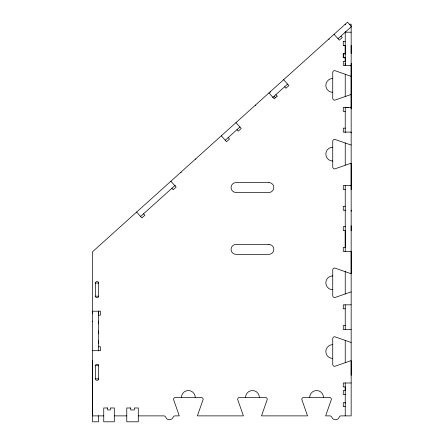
<?xml version="1.0" encoding="UTF-8"?>
<svg xmlns="http://www.w3.org/2000/svg" width="444" height="444" viewBox="0 0 444 444"><rect width="100%" height="100%" fill="white"/><g stroke="black" fill="none" stroke-linecap="round" stroke-linejoin="round"><path stroke-width="0.67" d="M92.557 360.639L92.557 415.878L103.746 415.878M92.557 321.811L92.557 321.156M92.557 313.675L92.557 311.205L100.455 311.205L100.455 315.151L98.479 315.151M98.479 343.284L98.479 340.814M98.479 333.411L98.479 330.947M98.479 323.543L98.479 321.073M98.479 313.675L98.479 311.205M345.238 65.357L345.238 63.287M345.238 53.841L345.238 45.615M351.165 230.808L351.165 225.669M351.165 211.272L351.165 210.112M351.165 189.682L351.165 163.292A1.976 1.976 0 0 0 350.599 163.375L334.715 168.936A1.976 1.976 0 0 1 332.739 166.961L332.739 141.297A1.976 1.976 0 0 1 334.715 139.327L350.599 144.883A1.976 1.976 0 0 0 351.165 144.966M351.165 108.969L351.165 63.287M351.165 53.569L351.165 45.344M351.165 375.396L351.165 360.706A1.97 1.97 0 0 0 350.599 360.783L334.709 366.344A1.976 1.976 0 0 1 332.739 364.369L332.739 338.705A1.976 1.976 0 0 1 334.709 336.735L350.599 342.296A1.976 1.976 0 0 0 351.165 342.374M140.604 216.456L175.325 185.192M225.152 140.326L239.927 127.023M272.627 97.58L287.584 84.116M338.012 38.711L351.459 26.601L347.497 22.2L92.541 251.759L92.557 421.8L98.479 421.8L98.479 415.756M277.25 96.076L274.237 98.79L268.953 92.924M345.61 24.204L345.238 24.204L345.238 24.825M349.311 24.204L351.165 24.204L351.165 415.878L341.075 415.878A1.976 1.976 0 0 0 339.216 417.194A3.946 3.946 0 0 1 331.773 417.194A1.976 1.976 0 0 0 329.909 415.878L325.746 415.878A1.976 1.976 0 0 1 325.829 415.312L331.391 399.428A1.976 1.976 0 0 0 329.415 397.452L303.752 397.452A1.976 1.976 0 0 0 301.776 399.428L307.337 415.312A1.97 1.97 0 0 1 307.42 415.878L261.621 415.878A1.976 1.976 0 0 1 261.705 415.312L267.266 399.428A1.976 1.976 0 0 0 265.29 397.452L239.627 397.452A1.976 1.976 0 0 0 237.651 399.428L243.212 415.312A1.97 1.97 0 0 1 243.295 415.878L197.497 415.878A1.981 1.981 0 0 1 197.58 415.312L203.141 399.428A1.976 1.976 0 0 0 201.165 397.452L175.502 397.452A1.976 1.976 0 0 0 173.526 399.428L179.087 415.312A1.97 1.97 0 0 1 179.171 415.878L175.008 415.878A1.976 1.976 0 0 0 173.143 417.194A3.946 3.946 0 0 1 165.701 417.194A1.976 1.976 0 0 0 163.842 415.878L138.289 415.878M345.238 32.201L351.165 32.201M343.268 41.669L345.243 41.669M343.268 45.344L345.732 45.344M345.238 45.527L345.61 45.527M345.732 45.615L343.268 45.615L343.268 41.397M345.732 53.569L343.268 53.569L343.268 57.515L345.243 57.515M345.238 53.752L345.61 53.752M345.732 53.841L343.268 53.841L343.268 57.792L345.243 57.792L345.238 61.411L343.268 61.411L343.268 65.357L351.165 65.357M346.353 107.426L346.72 107.426M347.83 107.426L348.201 107.426M350.793 107.426L351.165 107.426L343.268 107.426L343.268 111.372L345.243 111.372M345.243 128.155L343.268 128.155L343.268 132.101L351.165 132.101L351.165 132.906M351.165 185.57L343.268 185.57L343.268 189.516L345.243 189.516M345.243 206.294L343.268 206.294L343.268 210.245L345.732 210.245M345.732 226.695L343.268 226.695L343.268 230.641L345.243 230.641L345.238 247.425L343.268 247.425L343.268 251.371L351.165 251.371L351.165 273.643A1.976 1.976 0 0 1 350.599 273.56L334.709 267.998A1.976 1.976 0 0 0 332.739 269.974L332.739 295.637A1.976 1.976 0 0 0 334.709 297.613L350.599 292.052A1.97 1.97 0 0 1 351.165 291.969M95.149 283.028L98.479 283.028A1.482 1.482 0 0 0 96.997 281.552A1.482 1.482 0 0 0 95.516 283.028L95.516 296.192A1.482 1.482 0 0 0 96.997 297.674A1.482 1.482 0 0 0 98.479 296.192L95.149 296.192M351.165 304.834L343.268 304.834L343.268 308.785L345.238 308.785M345.238 325.563L343.268 325.563L343.268 329.509L351.165 329.509M98.479 346.736L100.455 346.736L100.455 350.688L92.557 350.688M95.149 365.701L98.479 365.701A1.482 1.482 0 0 0 96.997 364.219A1.482 1.482 0 0 0 95.516 365.701L95.516 378.86A1.482 1.482 0 0 0 96.997 380.341A1.482 1.482 0 0 0 98.479 378.86L95.149 378.86M351.165 382.978L343.268 382.978L343.268 386.924L345.238 386.924L345.238 390.542L343.268 390.542L343.268 394.494L345.732 394.494M345.732 402.719L343.268 402.719L343.268 406.665L345.238 406.665M345.238 402.963L345.61 402.963M114.302 415.878L126.773 415.878M340.942 36.069L342.263 37.535L339.333 40.176L334.049 34.31M328.815 39.022L329.143 39.388M283.622 79.715L288.905 85.581L285.969 88.223L284.648 86.758M275.846 94.683L277.167 96.148M270.135 91.858L270.463 92.224M274.098 96.259L275.419 97.724M255.461 105.067L255.794 105.433M235.964 122.622L241.247 128.488L238.317 131.13L236.996 129.665M228.194 137.59L229.515 139.055L226.579 141.697L221.295 135.831M195.599 158.969L195.932 159.335M180.93 172.178L181.257 172.544M170.868 181.235L176.151 187.102L173.221 189.743L171.9 188.278M143.534 213.814L144.855 215.285L141.925 217.926L136.641 212.054M345.238 31.679L345.238 65.601M345.238 74.087L345.238 96.642M345.238 107.182L345.238 132.595M345.238 142.957L345.238 165.046M345.238 185.32L345.238 251.615M345.238 271.201L345.238 293.984M345.238 304.834L345.238 329.759M345.238 340.348L345.238 362.393M345.238 382.978L345.238 415.878M98.479 282.045L98.479 296.931M98.479 310.955L98.479 350.932M98.479 364.713L98.479 379.848M351.165 76.235A1.976 1.976 0 0 1 350.599 76.152L334.715 70.59A1.976 1.976 0 0 0 332.739 72.566L332.739 98.229A1.976 1.976 0 0 0 334.715 100.205L350.599 94.644A1.97 1.97 0 0 1 351.165 94.561M332.739 92.308A6.91 6.91 0 0 1 325.829 85.398A6.91 6.91 0 0 1 332.739 78.488M332.739 161.039A6.91 6.91 0 0 1 325.829 154.129A6.91 6.91 0 0 1 332.739 147.219M332.739 289.716A6.91 6.91 0 0 1 325.829 282.806A6.91 6.91 0 0 1 332.739 275.896M332.739 358.447A6.91 6.91 0 0 1 325.829 351.543A6.91 6.91 0 0 1 332.739 344.633M309.673 397.452A6.91 6.91 0 0 1 316.583 390.542A6.91 6.91 0 0 1 323.493 397.452M245.549 397.452A6.91 6.91 0 0 1 252.458 390.542A6.91 6.91 0 0 1 259.368 397.452M181.424 397.452A6.91 6.91 0 0 1 188.334 390.542A6.91 6.91 0 0 1 195.243 397.452M268.909 182.606L236.008 182.606A4.934 4.934 0 0 0 231.074 187.54A4.934 4.934 0 0 0 236.008 192.474L268.909 192.474A4.934 4.934 0 0 0 273.843 187.54A4.934 4.934 0 0 0 268.909 182.606M268.909 244.461L236.008 244.461A4.934 4.934 0 0 0 231.074 249.395A4.934 4.934 0 0 0 236.008 254.329L268.909 254.329A4.934 4.934 0 0 0 273.843 249.395A4.934 4.934 0 0 0 268.909 244.461M107.692 407.981L103.746 407.981L103.746 421.8L114.302 421.8L114.302 407.981L110.351 407.981L110.351 409.956L107.692 409.956L107.692 407.981M130.725 407.981L126.773 407.981L126.773 421.8L138.289 421.8L138.289 407.981L134.343 407.981L134.343 409.956L130.725 409.956L130.725 407.981"/></g></svg>
